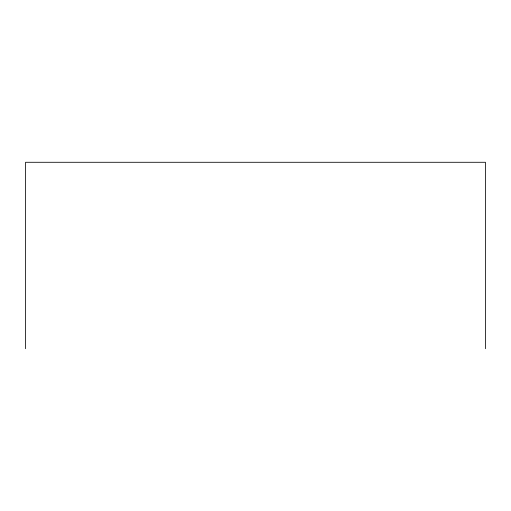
<?xml version="1.0" encoding="UTF-8"?>
<svg xmlns="http://www.w3.org/2000/svg" width="511" height="511" viewBox="0 0 511 511"><rect width="100%" height="100%" fill="white"/><g stroke="black" fill="none" stroke-linecap="round" stroke-linejoin="round"><path stroke-width="0.77" d="M485.45 348.713L485.45 162.287L25.55 162.287L25.55 348.713"/></g></svg>
